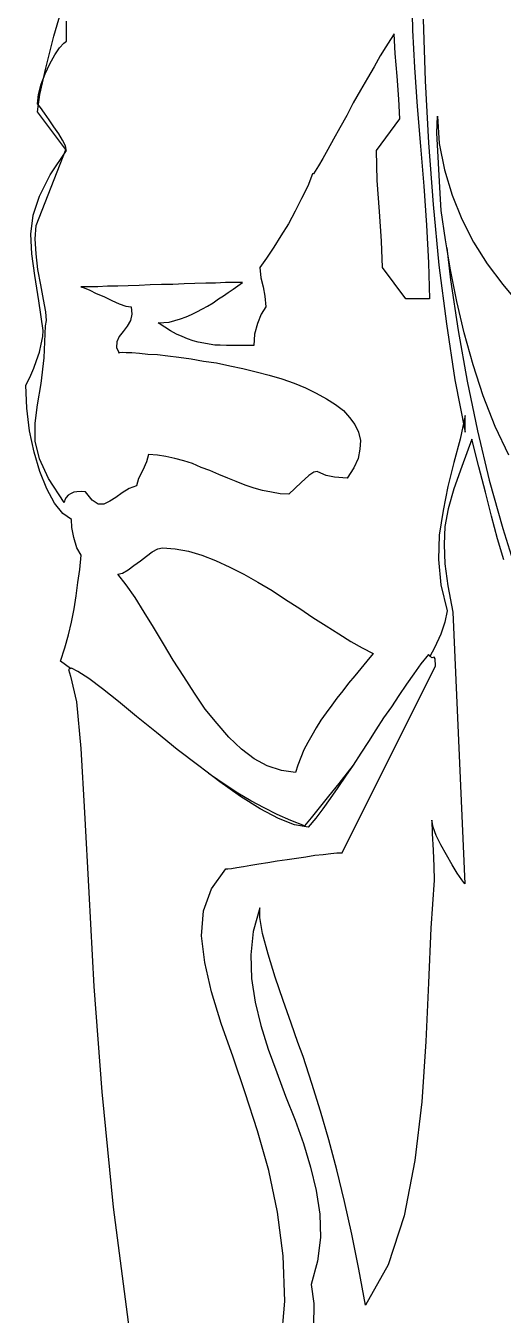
# Model space of a CAD drawing. Extents: x 3887 to 4506, y 5231 to 7083.
# Drawn here: x 3927 to 4129, y 5866 to 6412 of the extents above; entities that cross this region are included whole.
import ezdxf

# ---------------------------------------------------------------- set-up
doc = ezdxf.new("R2010")
doc.units = 0
doc.header["$LTSCALE"] = 1270
doc.header["$MEASUREMENT"] = 0
doc.layers.get('0').update_dxf_attribs({"linetype": 'CONTINUOUS'})

msp = doc.modelspace()

# ---------------------------------------------------------------- linework, layer by layer
at = {"linetype": 'CONTINUOUS'}
for p, q in [((3938.65, 6407.37), (3942.83, 6421.72)), ((4090.19, 6425.3), (4090.59, 6409.97)), ((3944.02, 6405.19), (3944.02, 6413.75)), ((4095.17, 6414.54), (4095.97, 6388.46)), ((3935.26, 6393.83), (3938.65, 6407.37)), ((3942.83, 6404.39), (3944.02, 6405.19)), ((4081.23, 6405.98), (4079.24, 6402.8)), ((4082.82, 6408.37), (4081.23, 6405.98)), ((4083.22, 6400.01), (4082.82, 6408.37)), ((4090.59, 6409.97), (4091.39, 6394.04)), ((3936.86, 6395.63), (3939.05, 6399.41)), ((3939.05, 6399.41), (3941.04, 6402.4)), ((3941.04, 6402.4), (3942.83, 6404.39)), ((4079.24, 6402.8), (4076.85, 6399.01)), ((4084.02, 6390.45), (4083.22, 6400.01)), ((3934.87, 6391.45), (3936.86, 6395.63)), ((4074.27, 6394.43), (4071.48, 6389.65)), ((4076.85, 6399.01), (4074.27, 6394.43)), ((4091.39, 6394.04), (4092.58, 6377.52)), ((3932.68, 6382.68), (3935.26, 6393.83)), ((3933.27, 6387.06), (3934.87, 6391.45)), ((4071.48, 6389.65), (4068.49, 6384.47)), ((4084.81, 6380.69), (4084.02, 6390.45)), ((4095.97, 6388.46), (4097.36, 6362.18)), ((3932.08, 6382.68), (3933.27, 6387.06)), ((4068.49, 6384.47), (4065.5, 6379.11)), ((3931.68, 6375.32), (3932.68, 6382.68)), ((3931.68, 6378.71), (3932.08, 6382.68)), ((3932.87, 6377.12), (3931.68, 6378.71)), ((4065.5, 6379.11), (4062.71, 6373.73)), ((4085.21, 6372.34), (4084.81, 6380.69)), ((4092.58, 6377.52), (4093.98, 6360.79)), ((3944.02, 6359), (3931.68, 6375.32)), ((3934.67, 6374.73), (3932.87, 6377.12)), ((3936.66, 6371.94), (3934.67, 6374.73)), ((4062.71, 6373.73), (4059.73, 6368.55)), ((4075.26, 6359), (4085.21, 6372.34)), ((4100.94, 6366.37), (4101.15, 6373.54)), ((4101.15, 6373.54), (4101.95, 6361.98)), ((3938.65, 6368.95), (3936.66, 6371.94)), ((3940.64, 6365.97), (3938.65, 6368.95)), ((4059.73, 6368.55), (4057.13, 6363.78)), ((3942.24, 6363.38), (3940.64, 6365.97)), ((3943.43, 6361.18), (3942.24, 6363.38)), ((3943.83, 6359.59), (3943.43, 6361.18)), ((4057.13, 6363.78), (4054.74, 6359.39)), ((4097.36, 6362.18), (4099.35, 6336.1)), ((4101.55, 6353.62), (4100.94, 6366.37)), ((4101.95, 6361.98), (4104.13, 6350.83)), ((3931.08, 6327.13), (3943.83, 6359.59)), ((3937.06, 6348.64), (3944.02, 6359)), ((4054.74, 6359.39), (4052.56, 6355.61)), ((4075.65, 6346.25), (4075.26, 6359)), ((4093.98, 6360.79), (4095.37, 6343.87)), ((4049.37, 6350.24), (4048.58, 6349.04)), ((4050.76, 6352.42), (4049.37, 6350.24)), ((4052.56, 6355.61), (4050.76, 6352.42)), ((4102.34, 6340.68), (4101.55, 6353.62)), ((4104.13, 6350.83), (4107.32, 6340.08)), ((3932.48, 6339.68), (3937.06, 6348.64)), ((4048.18, 6349.04), (4046.19, 6343.87)), ((4048.58, 6349.04), (4048.18, 6349.04)), ((4076.65, 6333.11), (4075.65, 6346.25)), ((3929.89, 6331.51), (3932.48, 6339.68)), ((4046.19, 6343.87), (4043.59, 6338.68)), ((4095.37, 6343.87), (4096.56, 6327.33)), ((4102.74, 6333.5), (4102.34, 6340.68)), ((4107.32, 6340.08), (4111.5, 6329.92)), ((4043.59, 6338.68), (4040.81, 6333.31)), ((4099.35, 6336.1), (4101.74, 6310.41)), ((3928.89, 6323.55), (3929.89, 6331.51)), ((4040.81, 6333.31), (4038.02, 6327.93)), ((4077.45, 6320.57), (4076.65, 6333.11)), ((4104.53, 6321.16), (4102.74, 6333.5)), ((4111.5, 6329.92), (4116.48, 6320.17)), ((3929.29, 6315.18), (3928.89, 6323.55)), ((3930.68, 6321.56), (3931.08, 6327.13)), ((4038.02, 6327.93), (4034.83, 6322.75)), ((4096.56, 6327.33), (4097.36, 6311.4)), ((3931.08, 6315.18), (3930.68, 6321.56)), ((4031.84, 6317.97), (4028.66, 6313.4)), ((4034.83, 6322.75), (4031.84, 6317.97)), ((4077.85, 6309.41), (4077.45, 6320.57)), ((4106.72, 6308.42), (4104.53, 6321.16)), ((4105.13, 6317.78), (4106.72, 6304.23)), ((4116.48, 6320.17), (4122.25, 6311)), ((3930.49, 6306.03), (3929.29, 6315.18)), ((3931.88, 6308.61), (3931.08, 6315.18)), ((4028.66, 6313.4), (4025.87, 6309.41)), ((3933.08, 6302.04), (3931.88, 6308.61)), ((4025.87, 6309.41), (4026.27, 6305.03)), ((4087.8, 6296.07), (4077.85, 6309.41)), ((4097.36, 6311.4), (4097.76, 6296.07)), ((4101.74, 6310.41), (4104.93, 6285.51)), ((4109.31, 6295.07), (4106.72, 6308.42)), ((4122.25, 6311), (4128.83, 6302.24)), ((3932.28, 6295.27), (3930.49, 6306.03)), ((3934.27, 6295.87), (3933.08, 6302.04)), ((3950, 6301.25), (3951.4, 6300.85)), ((3953.39, 6301.25), (3950, 6301.25)), ((3957.17, 6301.25), (3953.39, 6301.25)), ((3961.35, 6301.44), (3957.17, 6301.25)), ((3965.73, 6301.44), (3961.35, 6301.44)), ((3970.11, 6301.65), (3965.73, 6301.44)), ((3974.7, 6301.84), (3970.11, 6301.65)), ((3979.47, 6302.04), (3974.7, 6301.84)), ((3984.25, 6302.24), (3979.47, 6302.04)), ((3989.03, 6302.24), (3984.25, 6302.24)), ((3993.81, 6302.44), (3989.03, 6302.24)), ((3998.39, 6302.64), (3993.81, 6302.44)), ((4002.97, 6302.84), (3998.39, 6302.64)), ((4007.15, 6302.84), (4002.97, 6302.84)), ((4011.33, 6303.03), (4007.15, 6302.84)), ((4015.12, 6303.03), (4011.33, 6303.03)), ((4014.52, 6300.25), (4016.51, 6301.65)), ((4018.51, 6303.03), (4015.12, 6303.03)), ((4016.51, 6301.65), (4018.51, 6303.03)), ((4026.27, 6305.03), (4027.27, 6301.25)), ((4027.27, 6301.25), (4028.06, 6297.27)), ((4106.72, 6304.23), (4109.91, 6282.73)), ((4128.83, 6302.24), (4135.79, 6293.88)), ((3935.26, 6290.69), (3934.27, 6295.87)), ((3951.4, 6300.85), (3953.78, 6299.85)), ((3953.78, 6299.85), (3956.57, 6298.46)), ((3956.57, 6298.46), (3959.76, 6297.06)), ((3959.76, 6297.06), (3963.15, 6295.47)), ((4006.15, 6294.48), (4008.35, 6296.07)), ((4008.35, 6296.07), (4010.54, 6297.46)), ((4010.54, 6297.46), (4012.53, 6298.86)), ((4012.53, 6298.86), (4014.52, 6300.25)), ((4028.06, 6297.27), (4028.46, 6292.68)), ((4097.76, 6296.07), (4087.8, 6296.07)), ((3934.07, 6282.73), (3932.28, 6295.27)), ((3935.47, 6286.91), (3935.26, 6290.69)), ((3963.15, 6295.47), (3966.33, 6294.08)), ((3966.33, 6294.08), (3969.12, 6293.08)), ((3969.12, 6293.08), (3971.31, 6292.68)), ((3971.31, 6292.68), (3971.7, 6289.7)), ((3996.99, 6289.5), (3999.19, 6290.69)), ((3999.19, 6290.69), (4001.58, 6291.89)), ((4001.58, 6291.89), (4003.76, 6293.08)), ((4003.76, 6293.08), (4006.15, 6294.48)), ((4028.46, 6292.68), (4026.47, 6289.7)), ((4112.49, 6281.73), (4109.31, 6295.07)), ((3934.47, 6271.18), (3935.07, 6284.72)), ((3935.07, 6284.72), (3935.47, 6286.91)), ((3971.11, 6286.91), (3969.71, 6284.52)), ((3971.7, 6289.7), (3971.11, 6286.91)), ((3982.86, 6285.91), (3985.25, 6286.11)), ((3985.65, 6284.12), (3982.86, 6285.91)), ((3985.25, 6286.11), (3987.44, 6286.31)), ((3987.44, 6286.31), (3989.83, 6286.91)), ((3989.83, 6286.91), (3992.22, 6287.71)), ((3992.22, 6287.71), (3994.61, 6288.5)), ((3994.61, 6288.5), (3996.99, 6289.5)), ((4024.88, 6285.72), (4023.68, 6281.13)), ((4026.47, 6289.7), (4024.88, 6285.72)), ((4104.93, 6285.51), (4108.51, 6261.82)), ((3933.27, 6276.95), (3933.87, 6280.14)), ((3933.87, 6280.14), (3934.07, 6282.73)), ((3966.33, 6280.14), (3965.33, 6277.95)), ((3967.93, 6282.33), (3966.33, 6280.14)), ((3969.71, 6284.52), (3967.93, 6282.33)), ((3988.04, 6282.53), (3985.65, 6284.12)), ((3990.62, 6281.13), (3988.04, 6282.53)), ((3993.01, 6280.14), (3990.62, 6281.13)), ((3995.21, 6279.14), (3993.01, 6280.14)), ((4023.68, 6281.13), (4023.29, 6276.36)), ((4109.91, 6282.73), (4113.69, 6261.22)), ((4116.28, 6268.19), (4112.49, 6281.73)), ((3932.48, 6273.57), (3933.27, 6276.95)), ((3965.33, 6277.95), (3965.14, 6275.56)), ((3965.14, 6275.56), (3966.33, 6273.17)), ((3997.6, 6278.35), (3995.21, 6279.14)), ((3999.78, 6277.74), (3997.6, 6278.35)), ((4002.17, 6277.35), (3999.78, 6277.74)), ((4004.37, 6276.95), (4002.17, 6277.35)), ((4006.76, 6276.55), (4004.37, 6276.95)), ((4009.14, 6276.55), (4006.76, 6276.55)), ((4011.73, 6276.36), (4009.14, 6276.55)), ((4014.32, 6276.36), (4011.73, 6276.36)), ((4017.11, 6276.36), (4014.32, 6276.36)), ((4020.1, 6276.36), (4017.11, 6276.36)), ((4023.29, 6276.36), (4020.1, 6276.36)), ((3930.09, 6266.8), (3931.28, 6269.98)), ((3931.28, 6269.98), (3932.48, 6273.57)), ((3933.27, 6260.22), (3934.47, 6271.18)), ((3965.94, 6273.36), (3966.33, 6273.36)), ((3966.33, 6273.17), (3965.94, 6273.36)), ((3966.33, 6273.36), (3967.53, 6273.57)), ((3967.53, 6273.57), (3969.31, 6273.36)), ((3969.31, 6273.36), (3971.7, 6273.36)), ((3971.7, 6273.36), (3974.89, 6273.17)), ((3974.89, 6273.17), (3978.47, 6272.77)), ((3978.47, 6272.77), (3982.46, 6272.57)), ((3982.46, 6272.57), (3986.84, 6271.98)), ((3986.84, 6271.98), (3991.62, 6271.37)), ((3991.62, 6271.37), (3996.8, 6270.78)), ((3996.8, 6270.78), (4001.98, 6269.78)), ((4001.98, 6269.78), (4007.55, 6268.98)), ((4007.55, 6268.98), (4013.13, 6267.79)), ((3927.7, 6261.42), (3928.89, 6263.81)), ((3928.89, 6263.81), (3930.09, 6266.8)), ((4013.13, 6267.79), (4018.7, 6266.59)), ((4018.7, 6266.59), (4024.28, 6265.21)), ((4024.28, 6265.21), (4029.85, 6263.81)), ((4029.85, 6263.81), (4035.23, 6262.21)), ((4120.46, 6255.05), (4116.28, 6268.19)), ((3926.7, 6259.63), (3927.7, 6261.42)), ((3927.1, 6249.87), (3926.7, 6259.63)), ((3931.68, 6251.26), (3933.27, 6260.22)), ((4035.23, 6262.21), (4040.41, 6260.43)), ((4040.41, 6260.43), (4045.19, 6258.43)), ((4045.19, 6258.43), (4049.77, 6256.24)), ((4108.51, 6261.82), (4112.89, 6239.71)), ((4113.69, 6261.22), (4118.07, 6240.31)), ((4049.77, 6256.24), (4054.15, 6253.85)), ((4054.15, 6253.85), (4057.93, 6251.46)), ((4125.64, 6242.1), (4120.46, 6255.05)), ((3928.29, 6240.31), (3927.1, 6249.87)), ((3930.68, 6243.5), (3931.68, 6251.26)), ((4057.93, 6251.46), (4061.32, 6248.87)), ((4061.32, 6248.87), (4063.91, 6245.89)), ((4112.89, 6246.68), (4110.71, 6236.73)), ((4112.89, 6239.71), (4112.89, 6246.68)), ((3930.68, 6235.93), (3930.68, 6243.5)), ((4063.91, 6245.89), (4066.1, 6242.9)), ((4066.1, 6242.9), (4067.69, 6239.71)), ((4131.41, 6229.96), (4125.64, 6242.1)), ((3930.29, 6231.15), (3928.29, 6240.31)), ((3932.48, 6228.36), (3930.68, 6235.93)), ((4067.69, 6239.71), (4068.49, 6236.13)), ((4068.49, 6236.13), (4068.29, 6232.54)), ((4110.71, 6236.73), (4108.11, 6226.77)), ((4115.68, 6236.73), (4111.5, 6225.17)), ((4118.67, 6224.98), (4115.68, 6236.73)), ((4118.07, 6240.31), (4123.05, 6219.4)), ((3932.68, 6222.99), (3930.29, 6231.15)), ((3978.68, 6230.15), (3977.88, 6227.17)), ((3982.46, 6229.96), (3978.68, 6230.15)), ((4068.29, 6232.54), (4067.49, 6228.56)), ((3936.26, 6219.99), (3932.48, 6228.36)), ((3977.88, 6227.17), (3976.29, 6223.58)), ((3986.04, 6229.36), (3982.46, 6229.96)), ((3989.83, 6228.56), (3986.04, 6229.36)), ((3993.61, 6227.56), (3989.83, 6228.56)), ((3997.39, 6226.37), (3993.61, 6227.56)), ((4000.98, 6224.77), (3997.39, 6226.37)), ((4004.76, 6223.38), (4000.98, 6224.77)), ((4067.49, 6228.56), (4065.7, 6224.58)), ((4108.11, 6226.77), (4105.53, 6216.62)), ((4111.5, 6225.17), (4108.11, 6215.61)), ((4121.46, 6214.23), (4118.67, 6224.98)), ((3935.66, 6215.61), (3932.68, 6222.99)), ((3943.03, 6209.85), (3936.26, 6219.99)), ((3974.49, 6219.99), (3973.69, 6217.01)), ((3976.29, 6223.58), (3974.49, 6219.99)), ((4008.54, 6221.79), (4004.76, 6223.38)), ((4012.33, 6220.2), (4008.54, 6221.79)), ((4015.91, 6218.8), (4012.33, 6220.2)), ((4046.59, 6221.39), (4043.4, 6218.4)), ((4048.77, 6222.78), (4046.59, 6221.39)), ((4050.17, 6222.99), (4048.77, 6222.78)), ((4051.76, 6222.38), (4050.17, 6222.99)), ((4053.95, 6221.39), (4051.76, 6222.38)), ((4057.53, 6220.6), (4053.95, 6221.39)), ((4062.91, 6220.2), (4057.53, 6220.6)), ((4065.7, 6224.58), (4062.91, 6220.2)), ((4123.05, 6219.4), (4128.83, 6198.89)), ((3938.85, 6209.64), (3935.66, 6215.61)), ((3947.02, 6214.23), (3945.62, 6213.62)), ((3948.4, 6214.42), (3947.02, 6214.23)), ((3950.2, 6214.62), (3948.4, 6214.42)), ((3951.99, 6214.42), (3950.2, 6214.62)), ((3954.78, 6210.84), (3951.99, 6214.42)), ((3967.53, 6214.02), (3964.93, 6212.03)), ((3970.51, 6215.82), (3967.53, 6214.02)), ((3973.69, 6217.01), (3970.51, 6215.82)), ((4019.7, 6217.21), (4015.91, 6218.8)), ((4023.48, 6216.01), (4019.7, 6217.21)), ((4027.06, 6215.02), (4023.48, 6216.01)), ((4030.85, 6214.23), (4027.06, 6215.02)), ((4034.44, 6213.62), (4030.85, 6214.23)), ((4043.4, 6218.4), (4038.22, 6213.43)), ((4105.53, 6216.62), (4103.54, 6206.46)), ((4108.11, 6215.61), (4105.72, 6207.25)), ((4124.05, 6204.07), (4121.46, 6214.23)), ((3942.43, 6205.26), (3938.85, 6209.64)), ((3943.23, 6211.04), (3943.03, 6209.85)), ((3943.83, 6212.03), (3943.23, 6211.04)), ((3944.63, 6213.03), (3943.83, 6212.03)), ((3945.62, 6213.62), (3944.63, 6213.03)), ((3957.37, 6209.24), (3954.78, 6210.84)), ((3959.76, 6209.24), (3957.37, 6209.24)), ((3962.35, 6210.44), (3959.76, 6209.24)), ((3964.93, 6212.03), (3962.35, 6210.44)), ((4038.22, 6213.43), (4034.44, 6213.62)), ((3946.02, 6202.67), (3942.43, 6205.26)), ((4103.54, 6206.46), (4101.95, 6196.1)), ((4105.72, 6207.25), (4104.33, 6199.69)), ((4126.63, 6194.51), (4124.05, 6204.07)), ((3946.22, 6199.29), (3946.02, 6202.67)), ((3947.02, 6195.1), (3946.22, 6199.29)), ((4104.33, 6199.69), (4103.94, 6192.12)), ((4128.83, 6198.89), (4135.2, 6178.58)), ((3948.4, 6190.72), (3947.02, 6195.1)), ((4101.95, 6196.1), (4101.55, 6185.75)), ((4103.94, 6192.12), (4104.33, 6183.95)), ((4129.23, 6185.55), (4126.63, 6194.51)), ((3950.2, 6187.54), (3948.4, 6190.72)), ((3949.6, 6181.56), (3950.2, 6187.54)), ((3975.29, 6185.15), (3977.88, 6187.14)), ((3977.88, 6187.14), (3980.27, 6188.94)), ((3980.27, 6188.94), (3982.66, 6190.32)), ((3982.66, 6190.32), (3984.65, 6190.72)), ((3984.65, 6190.72), (3990.03, 6190.32)), ((3990.03, 6190.32), (3995.61, 6189.33)), ((3995.61, 6189.33), (4001.37, 6187.54)), ((4001.37, 6187.54), (4007.15, 6185.35)), ((3948.8, 6175.99), (3949.6, 6181.56)), ((3967.72, 6179.97), (3970.11, 6181.37)), ((3970.11, 6181.37), (3972.5, 6183.16)), ((3972.5, 6183.16), (3975.29, 6185.15)), ((4007.15, 6185.35), (4013.13, 6182.56)), ((4013.13, 6182.56), (4019.1, 6179.57)), ((4101.55, 6185.75), (4102.54, 6174.99)), ((4104.33, 6183.95), (4105.53, 6174.59)), ((3948.01, 6170.41), (3948.8, 6175.99)), ((3965.73, 6179.57), (3967.72, 6179.97)), ((3969.31, 6174.99), (3965.73, 6179.57)), ((4019.1, 6179.57), (4025.07, 6176.19)), ((4025.07, 6176.19), (4031.05, 6172.6)), ((3947.21, 6164.84), (3948.01, 6170.41)), ((3973.1, 6169.62), (3969.31, 6174.99)), ((4031.05, 6172.6), (4036.82, 6168.82)), ((4102.54, 6174.99), (4105.33, 6164.04)), ((4105.53, 6174.59), (4107.71, 6163.44)), ((3946.02, 6159.26), (3947.21, 6164.84)), ((3976.88, 6163.44), (3973.1, 6169.62)), ((4036.82, 6168.82), (4042.8, 6165.03)), ((4042.8, 6165.03), (4048.37, 6161.26)), ((3944.82, 6153.88), (3946.02, 6159.26)), ((3980.86, 6157.07), (3976.88, 6163.44)), ((4048.37, 6161.26), (4053.95, 6157.67)), ((4104.33, 6159.26), (4102.54, 6154.09)), ((4105.33, 6164.04), (4104.33, 6159.26)), ((4107.71, 6163.44), (4112.7, 6048.35)), ((3943.23, 6148.31), (3944.82, 6153.88)), ((3985.05, 6150.1), (3980.86, 6157.07)), ((4053.95, 6157.67), (4059.33, 6154.28)), ((4059.33, 6154.28), (4064.5, 6151.1)), ((4102.54, 6154.09), (4099.95, 6148.31)), ((3941.44, 6142.73), (3943.23, 6148.31)), ((3989.23, 6143.13), (3985.05, 6150.1)), ((4064.5, 6151.1), (4069.28, 6148.31)), ((4069.28, 6148.31), (4073.87, 6145.92)), ((4099.95, 6148.31), (4097.96, 6144.73)), ((3945.62, 6139.55), (3941.44, 6142.73)), ((3993.61, 6136.16), (3989.23, 6143.13)), ((4071.27, 6142.73), (4068.69, 6139.55)), ((4073.87, 6145.92), (4071.27, 6142.73)), ((4097.36, 6145.52), (4094.18, 6141.54)), ((4098.76, 6144.12), (4097.36, 6145.52)), ((4097.96, 6144.73), (4097.96, 6144.92)), ((4099.75, 6144.33), (4098.76, 6144.12)), ((4100.15, 6143.73), (4099.75, 6144.33)), ((4100.35, 6140.74), (4100.15, 6143.73)), ((3946.02, 6139.74), (3944.82, 6139.15)), ((3944.82, 6139.15), (3945.62, 6136.36)), ((3948.8, 6138.35), (3946.02, 6139.74)), ((3953.39, 6135.36), (3948.8, 6138.35)), ((4060.72, 6061.49), (4100.35, 6140.74)), ((4068.69, 6139.55), (4066.1, 6136.56)), ((4091.19, 6137.35), (4088, 6132.97)), ((4094.18, 6141.54), (4091.19, 6137.35)), ((3945.62, 6136.36), (3948.21, 6125.42)), ((3959.16, 6130.99), (3953.39, 6135.36)), ((3998.19, 6129.2), (3993.61, 6136.16)), ((4063.51, 6133.37), (4061.12, 6130.2)), ((4066.1, 6136.56), (4063.51, 6133.37)), ((4088, 6132.97), (4084.81, 6128.2)), ((3965.94, 6125.61), (3959.16, 6130.99)), ((4002.77, 6122.43), (3998.19, 6129.2)), ((4058.53, 6127.01), (4056.34, 6124.02)), ((4061.12, 6130.2), (4058.53, 6127.01)), ((4084.81, 6128.2), (4081.63, 6123.43)), ((3948.21, 6125.42), (3950, 6105.7)), ((3973.69, 6119.24), (3965.94, 6125.61)), ((4007.75, 6116.26), (4002.77, 6122.43)), ((4056.34, 6124.02), (4053.95, 6120.83)), ((4081.63, 6123.43), (4078.25, 6118.65)), ((3982.06, 6112.47), (3973.69, 6119.24)), ((4012.73, 6110.48), (4007.75, 6116.26)), ((4051.76, 6117.65), (4049.77, 6114.46)), ((4053.95, 6120.83), (4051.76, 6117.65)), ((4078.25, 6118.65), (4075.06, 6113.67)), ((3990.83, 6105.3), (3982.06, 6112.47)), ((4018.11, 6105.5), (4012.73, 6110.48)), ((4047.97, 6111.28), (4046.19, 6108.29)), ((4049.77, 6114.46), (4047.97, 6111.28)), ((4075.06, 6113.67), (4071.88, 6108.69)), ((3950, 6105.7), (3951.59, 6078.62)), ((3999.99, 6098.33), (3990.83, 6105.3)), ((4023.48, 6101.32), (4018.11, 6105.5)), ((4044.59, 6105.1), (4043.2, 6101.92)), ((4046.19, 6108.29), (4044.59, 6105.1)), ((4071.88, 6108.69), (4068.69, 6103.71)), ((4029.05, 6098.33), (4023.48, 6101.32)), ((4043.2, 6101.92), (4042, 6098.73)), ((4068.69, 6103.71), (4065.5, 6098.73)), ((4008.94, 6091.56), (3999.99, 6098.33)), ((4005.36, 6094.35), (4004.16, 6095.14)), ((4011.14, 6090.37), (4005.36, 6094.35)), ((4035.03, 6096.34), (4029.05, 6098.33)), ((4041.01, 6095.54), (4035.03, 6096.34)), ((4042, 6098.73), (4041.01, 6095.54)), ((4062.12, 6093.95), (4058.93, 6089.17)), ((4063.91, 6096.74), (4059.33, 6090.97)), ((4065.5, 6098.73), (4062.12, 6093.95)), ((4065.5, 6098.73), (4063.91, 6096.74)), ((4017.71, 6085.39), (4008.94, 6091.56)), ((4016.51, 6086.78), (4011.14, 6090.37)), ((4059.33, 6090.97), (4054.95, 6085.59)), ((4058.93, 6089.17), (4055.74, 6084.6)), ((4022.09, 6083.6), (4016.51, 6086.78)), ((4026.07, 6080.21), (4017.71, 6085.39)), ((4027.67, 6080.61), (4022.09, 6083.6)), ((4054.95, 6085.59), (4050.97, 6080.61)), ((4055.74, 6084.6), (4052.56, 6080.21)), ((3951.59, 6078.62), (3953.39, 6044.77)), ((4033.83, 6076.03), (4026.07, 6080.21)), ((4033.24, 6077.82), (4027.67, 6080.61)), ((4039.01, 6075.23), (4033.24, 6077.82)), ((4050.97, 6080.61), (4047.58, 6076.43)), ((4052.56, 6080.21), (4049.57, 6076.23)), ((4040.61, 6073.44), (4033.83, 6076.03)), ((4044.79, 6073.04), (4039.01, 6075.23)), ((4046.38, 6072.45), (4040.61, 6073.44)), ((4047.58, 6076.43), (4044.79, 6073.04)), ((4049.57, 6076.23), (4046.38, 6072.45)), ((4098.76, 6075.43), (4098.95, 6069.66)), ((4099.35, 6072.45), (4098.76, 6075.43)), ((4100.55, 6068.86), (4099.35, 6072.45)), ((4098.95, 6069.66), (4099.35, 6062.69)), ((4102.54, 6064.88), (4100.55, 6068.86)), ((4049.17, 6060.5), (4052.75, 6060.9)), ((4052.75, 6060.9), (4055.94, 6061.3)), ((4055.94, 6061.3), (4058.53, 6061.49)), ((4058.53, 6061.49), (4060.72, 6061.49)), ((4099.35, 6062.69), (4099.56, 6055.72)), ((4104.93, 6060.69), (4102.54, 6064.88)), ((4016.12, 6055.32), (4018.91, 6055.72)), ((4018.91, 6055.72), (4022.09, 6056.31)), ((4022.09, 6056.31), (4025.47, 6056.92)), ((4025.47, 6056.92), (4029.26, 6057.51)), ((4029.26, 6057.51), (4033.24, 6058.11)), ((4033.24, 6058.11), (4037.42, 6058.7)), ((4037.42, 6058.7), (4041.41, 6059.31)), ((4041.41, 6059.31), (4045.39, 6059.9)), ((4045.39, 6059.9), (4049.17, 6060.5)), ((4099.56, 6055.72), (4099.75, 6049.94)), ((4107.32, 6056.52), (4104.93, 6060.69)), ((4109.51, 6052.93), (4107.32, 6056.52)), ((4005.36, 6046.36), (4011.53, 6054.72)), ((4011.53, 6054.72), (4012.33, 6054.72)), ((4012.33, 6054.72), (4013.92, 6054.92)), ((4013.92, 6054.92), (4016.12, 6055.32)), ((4099.75, 6049.94), (4098.36, 6029.63)), ((4111.5, 6050.14), (4109.51, 6052.93)), ((4112.7, 6048.35), (4111.5, 6050.14)), ((3953.39, 6044.77), (3955.57, 6004.94)), ((4001.98, 6037), (4005.36, 6046.36)), ((4001.18, 6026.45), (4001.98, 6037)), ((4025.87, 6038.19), (4023.08, 6028.24)), ((4025.87, 6034.21), (4025.87, 6038.19)), ((4027.06, 6027.44), (4025.87, 6034.21)), ((4023.08, 6028.24), (4022.09, 6018.28)), ((4098.36, 6029.63), (4097.36, 6006.53)), ((4002.57, 6015.1), (4001.18, 6026.45)), ((4029.45, 6018.68), (4027.06, 6027.44)), ((4022.09, 6018.28), (4022.29, 6008.33)), ((4032.44, 6008.92), (4029.45, 6018.68)), ((4005.36, 6002.75), (4002.57, 6015.1)), ((4022.29, 6008.33), (4023.88, 5998.37)), ((4035.83, 5998.96), (4032.44, 6008.92)), ((4097.36, 6006.53), (4096.17, 5981.64)), ((3955.57, 6004.94), (3958.96, 5960.33)), ((4009.54, 5989.2), (4005.36, 6002.75)), ((4023.88, 5998.37), (4026.27, 5988.41)), ((4039.21, 5989.41), (4035.83, 5998.96)), ((4014.52, 5975.07), (4009.54, 5989.2)), ((4026.27, 5988.41), (4029.45, 5978.45)), ((4042, 5981.24), (4039.21, 5989.41)), ((4044.2, 5975.27), (4042, 5981.24)), ((4096.17, 5981.64), (4094.57, 5956.15)), ((4019.7, 5959.93), (4014.52, 5975.07)), ((4029.45, 5978.45), (4033.04, 5968.5)), ((4047.97, 5963.91), (4044.2, 5975.27)), ((4033.04, 5968.5), (4036.82, 5958.54)), ((4051.56, 5952.17), (4047.97, 5963.91)), ((3958.96, 5960.33), (3963.74, 5911.54)), ((4024.88, 5943.8), (4019.7, 5959.93)), ((4036.82, 5958.54), (4040.81, 5948.38)), ((4055.14, 5940.02), (4051.56, 5952.17)), ((4094.57, 5956.15), (4091.59, 5931.26)), ((4040.81, 5948.38), (4044.39, 5938.43)), ((4029.66, 5927.07), (4024.88, 5943.8)), ((4044.39, 5938.43), (4047.38, 5928.47)), ((4058.53, 5927.28), (4055.14, 5940.02)), ((4091.59, 5931.26), (4087.01, 5907.76)), ((4033.43, 5909.35), (4029.66, 5927.07)), ((4047.38, 5928.47), (4049.77, 5918.51)), ((4061.72, 5913.93), (4058.53, 5927.28)), ((4049.77, 5918.51), (4051.36, 5908.55)), ((4064.9, 5900), (4061.72, 5913.93)), ((3963.74, 5911.54), (3970.51, 5859.57)), ((4035.83, 5890.83), (4033.43, 5909.35)), ((4051.36, 5908.55), (4051.56, 5898.6)), ((4087.01, 5907.76), (4080.24, 5887.05)), ((4051.56, 5898.6), (4050.36, 5888.64)), ((4067.89, 5885.25), (4064.9, 5900)), ((4036.43, 5871.71), (4035.83, 5890.83)), ((4050.36, 5888.64), (4047.58, 5878.69)), ((4080.24, 5887.05), (4070.68, 5869.93)), ((4070.68, 5869.93), (4067.89, 5885.25)), ((4047.58, 5878.69), (4048.77, 5870.72)), ((4034.83, 5852), (4036.43, 5871.71)), ((4048.77, 5870.72), (4048.58, 5860.96))]:
    msp.add_line(p, q, dxfattribs=at)

doc.saveas('drawing.dxf')
